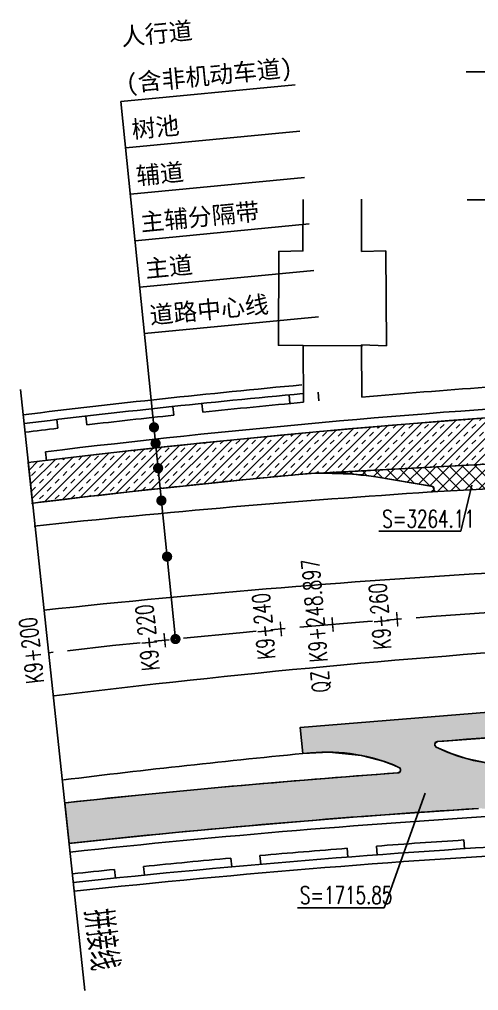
# Model space of a CAD drawing. Extents: x 113363 to 119694, y 18926 to 19620.
# Drawn here: x 113362.7 to 113441.3, y 19195.2 to 19361.7 of the extents above; entities that cross this region are included whole.
import ezdxf
from ezdxf.enums import TextEntityAlignment as Align

# ---------------------------------------------------------------- set-up
doc = ezdxf.new("R2010")
doc.units = 0
doc.linetypes.add('CENTER', pattern=[2, 1.25, -0.25, 0.25, -0.25])
doc.linetypes.add('CONTINOUS', pattern=[0])
for name, color, linetype in [('AXIS', 2, 'Continuous'), ('FW', 4, 'Continuous'), ('SGFW', 4, 'Continuous'), ('SZ-ZH-DIM', 7, 'Continuous'), ('人行道', 1, 'Continuous'), ('功能带', 2, 'Continuous'), ('对应标注', 1, 'Continuous'), ('树池绿化', 3, 'Continuous'), ('立道牙', 5, 'Continuous'), ('自行车道', 3, 'Continuous'), ('计量填充层1', 30, 'Continuous'), ('计量填充层2', 241, 'Continuous'), ('设计范围', 4, 'Continuous'), ('路网立道牙', 7, 'Continuous'), ('路网红线', 7, 'Continuous'), ('辅助填充', 3, 'Continuous')]:
    doc.layers.add(name, color=color, linetype=linetype)
doc.styles.add('H1', font='')
doc.styles.add('hysztext', font='txtd.shx', dxfattribs={"width": 0.7, "bigfont": 'hztxt.shx'})
doc.styles.add('HZTXT', font='ROMANS', dxfattribs={"width": 0.75, "bigfont": 'HZTXT'})
doc.styles.add('txtd', font='txtd.shx', dxfattribs={"width": 0.7, "bigfont": 'hztxt.shx'})
doc.styles.get('H1').set_extended_font_data('宋体')

# ---------------------------------------------------------------- blocks, each defined once
blk = doc.blocks.new('22')
at = {"layer": '人行道', "ltscale": 10}
for p, q in [((0, 0), (0, 1.5)), ((5, 0), (5, 1.5))]:
    blk.add_line(p, q, dxfattribs=at)

msp = doc.modelspace()

# ---------------------------------------------------------------- hatches: boundary and pattern name
at = {"layer": '计量填充层1'}
h = msp.add_hatch(dxfattribs=at)
h.set_pattern_fill('NET', color=256, scale=0.5, angle=45, style=0)
h.paths.add_polyline_path([(113443.791, 19285.506), (113414.424, 19283.929), (113419.948, 19283.734), (113421.179, 19283.593), (113422.089, 19283.494), (113423.746, 19283.261), (113433.502, 19281.596), (113433.699, 19281.132), (113433.248, 19280.682), (113510.89, 19284.767), (113508.565, 19285.073), (113506.632, 19285.456), (113503.736, 19286.088), (113501.094, 19286.625), (113498.67, 19286.762), (113495.31, 19286.734), (113490.974, 19286.653), (113486.991, 19286.545), (113468.726, 19285.847), (113459.383, 19285.421), (113452.899, 19285.046), (113448.934, 19284.912), (113447.796, 19284.935), (113447.031, 19284.985), (113446.238, 19285.097), (113444.712, 19285.325)])
at = {"layer": '计量填充层2'}
h = msp.add_hatch(dxfattribs=at)
h.set_pattern_fill('TRANS', color=256, scale=0.3, angle=45, style=0)
h.paths.add_polyline_path([(113510.285, 19295.099), (113507.406, 19301.474), (113505.758, 19300.741), (113503.288, 19299.743), (113500.699, 19298.83), (113498.691, 19298.212), (113495.824, 19297.46), (113494.538, 19297.172), (113491.294, 19296.574), (113489.022, 19296.264), (113486.932, 19296.056), (113484.869, 19295.923), (113482.432, 19295.932), (113480.458, 19296.609), (113478.803, 19297.96), (113477.848, 19299.498), (113477.527, 19300.469), (113477.363, 19301.859), (113463.863, 19301.859), (113463.863, 19300.703), (113463.646, 19298.844), (113463.206, 19297.714), (113462.536, 19296.68), (113461.581, 19295.735), (113460.119, 19294.885), (113458.243, 19294.457), (113451.911, 19294.043), (113445.06, 19293.567), (113436.323, 19292.917), (113427.448, 19292.208), (113419.07, 19291.494), (113407.402, 19290.424), (113399.976, 19289.701), (113387.97, 19288.456), (113382.388, 19287.846), (113375.773, 19287.098), (113364.156, 19285.718), (113364.904, 19278.757), (113370.384, 19279.419), (113373.936, 19279.838), (113377.913, 19280.298), (113382.527, 19280.819), (113398.361, 19282.503), (113400.93, 19282.744), (113406.33, 19283.279), (113410.56, 19283.679), (113412.626, 19283.833), (113443.791, 19285.506), (113443.52, 19286.099), (113443.85, 19286.454), (113445.551, 19286.543), (113453.656, 19287.153), (113472.01, 19288.26), (113480.471, 19288.703), (113488.811, 19289.096), (113495.897, 19289.396), (113501.133, 19289.422), (113505.19, 19289.072), (113508.029, 19288.626), (113512.154, 19287.674), (113515.546, 19286.614), (113516.988, 19286.14), (113519.546, 19285.401), (113521.22, 19284.988), (113521.033, 19283.546), (113542.682, 19282.639), (113543.016, 19286.069), (113539.925, 19286.396), (113535.95, 19286.96), (113532.006, 19287.682), (113528.663, 19288.424), (113524.93, 19289.396), (113521.003, 19290.587), (113518.467, 19291.441), (113514.862, 19292.646), (113511.302, 19293.843), (113510.315, 19294.175), (113510.061, 19294.388), (113510.009, 19294.776), (113510.136, 19294.995)])
h = msp.add_hatch(dxfattribs=at)
h.set_pattern_fill('TRANS', color=256, scale=0.3, angle=45, style=0)
h.paths.add_polyline_path([(113410.762, 19240.287), (113411.196, 19235.808), (113415.711, 19236.074), (113421.281, 19235.496), (113425.228, 19234.425), (113426.728, 19233.86), (113427.881, 19233.294), (113427.974, 19232.91), (113427.876, 19232.687), (113427.517, 19232.496), (113419.283, 19231.883), (113407.187, 19230.905), (113396.682, 19229.98), (113383.652, 19228.736), (113370.424, 19227.363), (113371.171, 19220.403), (113378.77, 19221.205), (113389.394, 19222.265), (113400.094, 19223.26), (113412.145, 19224.294), (113421.971, 19225.068), (113441.332, 19226.413), (113445.393, 19226.257), (113447.672, 19225.799), (113450.744, 19224.719), (113452.511, 19223.824), (113454.362, 19222.627), (113456.619, 19220.715), (113457.92, 19219.307), (113465.385, 19210.408), (113469.216, 19213.622), (113461.751, 19222.521), (113460.836, 19223.552), (113459.785, 19224.608), (113458.765, 19225.522), (113457.967, 19226.171), (113457.57, 19226.474), (113457.39, 19227.014), (113457.843, 19227.373), (113464.327, 19227.703), (113479.726, 19228.38), (113480.139, 19228.309), (113480.523, 19228.034), (113480.747, 19227.571), (113480.755, 19227.236), (113480.65, 19226.915), (113479.936, 19225.681), (113479.302, 19224.296), (113478.736, 19222.575), (113478.375, 19220.753), (113478.257, 19219.426), (113478.254, 19218.145), (113484.249, 19218.394), (113484.262, 19219.355), (113484.576, 19221.186), (113484.957, 19222.272), (113485.678, 19223.634), (113487.122, 19225.355), (113488.608, 19226.472), (113489.827, 19227.084), (113491.621, 19227.611), (113493.334, 19227.758), (113494.505, 19227.671), (113496.741, 19227.322), (113498.628, 19226.977), (113500.588, 19226.569), (113502.213, 19226.191), (113503.429, 19225.886), (113505.43, 19225.338), (113507.016, 19230.849), (113506.747, 19231.134), (113506.736, 19231.445), (113507.04, 19231.775), (113510.664, 19233.134), (113516.245, 19235.228), (113520.782, 19236.815), (113524.438, 19237.92), (113526.511, 19238.479), (113528.925, 19239.071), (113531.346, 19239.602), (113533.506, 19240.022), (113535.947, 19240.438), (113538.33, 19240.785), (113540.946, 19241.098), (113546.041, 19241.509), (113551.086, 19241.659), (113553.793, 19241.673), (113557.176, 19241.689), (113557.161, 19244.689), (113514.161, 19243.917), (113514.208, 19242.417), (113514.517, 19242.379), (113515.049, 19242.005), (113515.214, 19241.19), (113515.054, 19240.838), (113514.466, 19240.435), (113510.806, 19239.062), (113508.156, 19238.152), (113506.373, 19237.631), (113502.989, 19236.835), (113499.439, 19236.262), (113496.781, 19236.002), (113493.047, 19235.848), (113481.57, 19235.456), (113468.301, 19234.9), (113458.444, 19234.415), (113450.215, 19233.963), (113445.91, 19233.88), (113442.776, 19234.195), (113439.22, 19234.965), (113436.632, 19235.821), (113434.839, 19236.574), (113434.093, 19236.928), (113433.836, 19237.23), (113433.875, 19237.616), (113434.304, 19237.877), (113435.353, 19237.963), (113460.845, 19239.835), (113460.552, 19244.325)])

# ---------------------------------------------------------------- linework, layer by layer
at = {"layer": 'AXIS', "color": 211, "linetype": 'CENTER', "ltscale": 10}
msp.add_arc((113550.993, 17663.639), 1600, 90.285957, 96.579321, dxfattribs=at)
at = {"layer": 'FW', "linetype": 'CONTINOUS'}
msp.add_line((113373.882, 19195.158), (113362.812, 19298.236), dxfattribs=at)
at = {"layer": 'SZ-ZH-DIM'}
for points in [[(113427.29, 19260.104, 0.25, 0.25, 0), (113427.484, 19257.611, 0.25, 0.25, 0)], [(113407.345, 19258.433, 0.25, 0.25, 0), (113407.569, 19255.943, 0.25, 0.25, 0)], [(113416.215, 19259.207, 0.25, 0.25, 0), (113416.425, 19256.716, 0.25, 0.25, 0)], [(113387.422, 19256.512, 0.25, 0.25, 0), (113387.677, 19254.026, 0.25, 0.25, 0)], [(113367.524, 19254.343, 0.25, 0.25, 0), (113367.81, 19251.86, 0.25, 0.25, 0)]]:
    msp.add_lwpolyline(points, format="xyseb", dxfattribs=at)
at = {"layer": '人行道', "linetype": 'Continuous'}
for p, q in [((113411.258, 19305.822), (113411.341, 19296.068)), ((113421.258, 19305.907), (113421.333, 19296.961))]:
    msp.add_line(p, q, dxfattribs=at)
at = {"layer": '人行道', "ltscale": 10}
for p, q in [((113389.095, 19293.856), (113388.936, 19295.348)), ((113394.068, 19294.378), (113393.908, 19295.877)), ((113374.187, 19292.2), (113374.009, 19293.697)), ((113369.221, 19291.617), (113369.044, 19293.107))]:
    msp.add_line(p, q, dxfattribs=at)
for points in [[(113394.068, 19294.378, -0.0026829), (113411.341, 19296.068)], [(113374.187, 19292.2, -0.0023188), (113389.095, 19293.856, -0.0023188)], [(113363.596, 19290.938, -0.0008759), (113369.221, 19291.617)]]:
    msp.add_lwpolyline(points, format="xyb", dxfattribs=at)
for centre, radius, start, end in [((113560.218, 17685.685), 1617.25, 93.416114, 94.926474), ((113541.767, 17641.593), 1582.75, 93.729957, 94.273646), ((113541.767, 17641.593), 1582.75, 94.454647, 94.998336), ((113541.767, 17641.593), 1582.75, 95.179337, 95.723025), ((113541.767, 17641.593), 1582.75, 95.904026, 96.167217)]:
    msp.add_arc(centre, radius, start, end, dxfattribs=at)
at = {"layer": '功能带', "linetype": 'CONTINOUS'}
for p, q in [((113380.031, 19347.654), (113409.922, 19350.538)), ((113380.031, 19347.654), (113389.391, 19255.457)), ((113380.879, 19339.698), (113410.69, 19342.575)), ((113381.687, 19331.739), (113411.499, 19334.615)), ((113382.495, 19323.78), (113412.307, 19326.656)), ((113383.303, 19315.821), (113413.115, 19318.697)), ((113384.071, 19307.858), (113413.883, 19310.734))]:
    msp.add_line(p, q, dxfattribs=at)
for points in [[(113385.33, 19291.796, 1, 1, 1), (113386.078, 19291.749, 1, 1, 1)], [(113385.609, 19289.044, 1, 1, 1), (113386.358, 19288.997, 1, 1, 1)], [(113386.041, 19284.791, 1, 1, 1), (113386.789, 19284.744, 1, 1, 1)], [(113386.606, 19279.228, 1, 1, 1), (113387.354, 19279.181, 1, 1, 1)], [(113387.581, 19269.617, 1, 1, 1), (113388.33, 19269.57, 1, 1, 1)], [(113389.017, 19255.48, 1, 1, 1), (113389.765, 19255.434, 1, 1, 1)]]:
    msp.add_lwpolyline(points, format="xyseb", close=True, dxfattribs=at)
at = {"layer": '对应标注', "linetype": 'CONTINOUS'}
for p, q in [((113440.206, 19281.854), (113438.31, 19273.962)), ((113438.31, 19273.962), (113424.25, 19273.962)), ((113432.166, 19229.014), (113425.143, 19209.331)), ((113425.143, 19209.331), (113410.318, 19209.331))]:
    msp.add_line(p, q, dxfattribs=at)
at = {"layer": '树池绿化', "linetype": 'CONTINOUS'}
msp.add_line((113367.277, 19286.097), (113367.096, 19287.586), dxfattribs=at)
msp.add_line((113367.277, 19286.097), (113367.096, 19287.586), dxfattribs=at)
for centre, radius, start, end in [((113560.218, 17685.685), 1613.5, 93.486234, 96.874319), ((113560.218, 17685.685), 1613.5, 93.486234, 96.874319), ((113541.767, 17641.593), 1586.5, 93.350096, 96.167129)]:
    msp.add_arc(centre, radius, start, end, dxfattribs=at)
at = {"layer": '立道牙'}
for p, q in [((113439.363, 19330.812), (113457.863, 19330.812)), ((113433.276, 19281.674), (113423.746, 19283.261))]:
    msp.add_line(p, q, dxfattribs=at)
for centre, radius, start, end in [((113560.218, 17685.685), 1612, 93.626965, 96.98599), ((113560.218, 17685.685), 1605, 95.338777, 96.996667), ((113415.534, 19233.94), 50, 80.54705, 95.33878), ((113537.82, 17669.573), 1614.5, 93.714435, 96.139036), ((113433.194, 19281.181), 0.5, 273.71443, 80.54705), ((113537.82, 17669.573), 1600, 90.285957, 96.135046), ((113564.166, 17657.705), 1600, 90.285957, 97.023595), ((113564.166, 17657.705), 1585.5, 91.805632, 94.699272), ((113434.314, 19237.377), 0.5, 94.69927, 243.80391), ((113447.336, 19263.847), 30, 243.80391, 273.33142), ((113564.166, 17657.705), 1585.5, 95.48759, 97.027658), ((113415.413, 19206.076), 30, 65.85219, 95.48759), ((113541.767, 17641.593), 1595, 94.107622, 96.159358), ((113427.482, 19232.994), 0.5, 274.10762, 65.85219), ((113541.767, 17641.593), 1588, 93.626158, 96.157506)]:
    msp.add_arc(centre, radius, start, end, dxfattribs=at)
at = {"layer": '自行车道'}
msp.add_lwpolyline([(113371.892, 19213.691, -0.013467), (113456.778, 19220.557)], format="xyb", dxfattribs=at)
at = {"layer": '自行车道', "linetype": 'CONTINOUS'}
for centre, radius, start, end in [((113560.218, 17685.685), 1620.25, 95.28191, 96.981631), ((113560.218, 17685.685), 1618.75, 95.28191, 96.982421), ((113541.767, 17641.593), 1579.75, 93.036903, 96.167288)]:
    msp.add_arc(centre, radius, start, end, dxfattribs=at)
at = {"layer": '计量填充层1'}
msp.add_lwpolyline([(113443.791, 19285.506), (113414.424, 19283.929), (113419.948, 19283.734), (113421.179, 19283.593), (113422.089, 19283.494), (113423.746, 19283.261), (113433.502, 19281.596), (113433.699, 19281.132), (113433.248, 19280.682), (113510.89, 19284.767)], dxfattribs=at)
at = {"layer": '计量填充层2'}
msp.add_line((113410.762, 19240.287), (113411.196, 19235.808), dxfattribs=at)
at = {"layer": '设计范围', "linetype": 'CONTINOUS'}
msp.add_line((113421.449, 19305.779), (113411.258, 19305.822), dxfattribs=at)
at = {"layer": '路网立道牙'}
msp.add_lwpolyline([(113439.211, 19352.775), (113464.405, 19352.775)], dxfattribs=at)
at = {"layer": '路网红线'}
for points in [[(113411.273, 19330.861), (113411.234, 19322.027), (113407.086, 19321.951), (113407.023, 19305.85), (113411.258, 19305.822)], [(113421.297, 19330.912), (113421.273, 19321.945), (113425.422, 19322.021), (113425.543, 19305.764), (113421.258, 19305.907)]]:
    msp.add_lwpolyline(points, dxfattribs=at)
at = {"layer": '辅助填充', "linetype": 'CONTINOUS'}
for points in [[(113445.06, 19293.567), (113436.323, 19292.917), (113427.448, 19292.208), (113419.07, 19291.494), (113407.402, 19290.424), (113399.976, 19289.701), (113387.97, 19288.456), (113382.388, 19287.846), (113375.773, 19287.098), (113364.156, 19285.718), (113364.904, 19278.757), (113370.384, 19279.419), (113373.936, 19279.838), (113377.913, 19280.298), (113382.527, 19280.819), (113398.361, 19282.503), (113400.93, 19282.744), (113406.33, 19283.279), (113410.56, 19283.679), (113412.626, 19283.833), (113443.791, 19285.506)], [(113460.552, 19244.325), (113410.762, 19240.287), (113411.196, 19235.808), (113415.711, 19236.074), (113421.281, 19235.496), (113425.228, 19234.425), (113426.728, 19233.86), (113427.881, 19233.294), (113427.974, 19232.91), (113427.876, 19232.687), (113427.517, 19232.496), (113419.283, 19231.883), (113407.187, 19230.905), (113396.682, 19229.98), (113383.652, 19228.736), (113370.424, 19227.363), (113371.171, 19220.403), (113378.77, 19221.205), (113389.394, 19222.265), (113400.094, 19223.26), (113412.145, 19224.294), (113421.971, 19225.068), (113441.332, 19226.413)], [(113442.776, 19234.195), (113439.22, 19234.965), (113436.632, 19235.821), (113434.839, 19236.574), (113434.093, 19236.928), (113433.836, 19237.23), (113433.875, 19237.616), (113434.304, 19237.877), (113435.353, 19237.963), (113460.845, 19239.835)]]:
    msp.add_lwpolyline(points, dxfattribs=at)

# ---------------------------------------------------------------- block references
at = {"layer": '立道牙', "linetype": 'CONTINOUS'}
for p, rotation in [((113408.995, 19295.85), 5.365354742862728), ((113438.901, 19219.493), 3.729957224432717), ((113418.952, 19218.066), 4.45464692570891), ((113399.023, 19216.386), 5.179336627134414), ((113379.116, 19214.455), 5.904026328491073)]:
    msp.add_blockref('22', p, dxfattribs=dict(at, rotation=rotation))

# ---------------------------------------------------------------- texts
at = {"layer": 'SGFW', "linetype": 'Continuous', "style": 'HZTXT', "width": 0.7}
msp.add_text('拼接线', height=5, rotation=277.13209, dxfattribs=at).set_placement((113373.568, 19208.81, 145))
at = {"layer": 'SZ-ZH-DIM', "style": 'hysztext', "width": 0.7}
for s, rotation, p in [('QZ K9+248.897', 94.82834, (113415.822, 19257.919)), (' K9+260', 94.43073, (113426.888, 19258.819)), (' K9+240', 95.14693, (113406.959, 19257.143)), (' K9+220', 95.86312, (113387.052, 19255.218)), (' K9+200', 96.57932, (113367.17, 19253.044))]:
    msp.add_text(s, height=3, rotation=rotation, dxfattribs=at).set_placement(p, align=Align.BOTTOM_CENTER)
at = {"layer": '功能带', "linetype": 'CONTINOUS', "style": 'H1'}
for s, p in [('人行道', (113380.215, 19357.235)), ('(含非机动车道)', (113381.063, 19349.279)), ('树池', (113382.03, 19341.335)), ('辅道', (113382.798, 19333.372)), ('主辅分隔带', (113383.527, 19325.405)), ('主道', (113384.335, 19317.446)), ('道路中心线', (113385.103, 19309.483))]:
    msp.add_text(s, height=3, rotation=5.51088, dxfattribs=at).set_placement(p)
at = {"layer": '对应标注', "linetype": 'CONTINOUS', "style": 'txtd', "width": 0.7}
for s, p in [('S=3264.11', (113424.846, 19274.589)), ('S=1715.85', (113410.719, 19210.029))]:
    msp.add_text(s, height=3, dxfattribs=at).set_placement(p)

doc.saveas('drawing.dxf')
